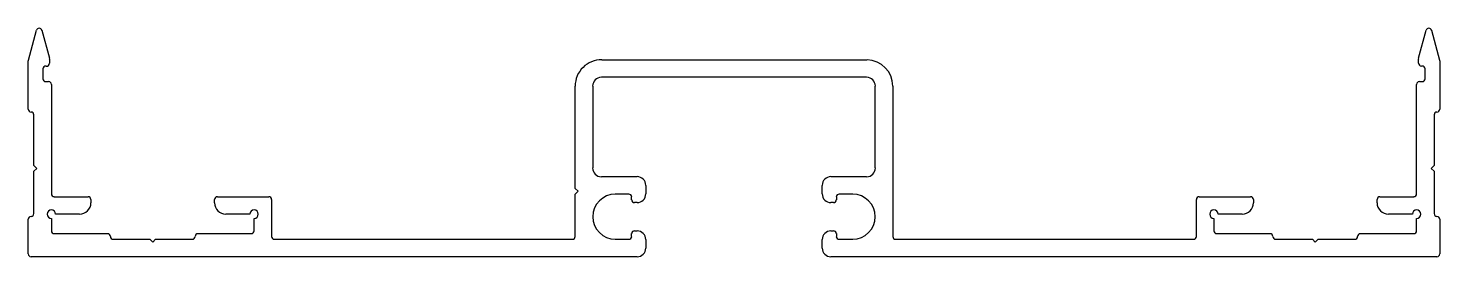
# Model space of a CAD drawing. Extents: x -64 to 64, y 80 to 101.
import ezdxf

# ---------------------------------------------------------------- set-up
doc = ezdxf.new("R2010")
doc.units = 0
doc.layers.get('0').update_dxf_attribs({"linetype": 'CONTINUOUS'})

msp = doc.modelspace()

# ---------------------------------------------------------------- linework, layer by layer
for p, q in [((-63.49, 97.8), (-62.77, 100.49)), ((-62.28, 100.49), (-61.6, 97.97)), ((61.6, 97.97), (62.28, 100.49)), ((62.77, 100.49), (63.49, 97.8)), ((-61.6, 97.9), (-61.6, 97.53)), ((-11.89, 97.83), (11.96, 97.83)), ((61.6, 97.53), (61.6, 97.9)), ((-63.5, 93.39), (-63.5, 97.73)), ((-62.18, 97.02), (-62.18, 96.13)), ((61.93, 97.27), (61.85, 97.27)), ((62.18, 96.13), (62.18, 97.02)), ((63.5, 97.73), (63.5, 93.39)), ((-61.93, 95.88), (-61.67, 95.88)), ((-61.42, 95.62), (-61.42, 85.77)), ((-14.29, 86.25), (-14.29, 95.47)), ((-12.71, 95.47), (-12.71, 88.1)), ((11.93, 96.26), (-11.93, 96.26)), ((12.71, 88.1), (12.71, 95.47)), ((14.29, 95.47), (14.29, 81.93)), ((61.42, 85.77), (61.42, 95.62)), ((61.67, 95.88), (61.93, 95.88)), ((-62.99, 88.31), (-62.99, 92.88)), ((62.99, 92.88), (62.99, 88.31)), ((-62.74, 88.05), (-62.99, 88.31)), ((-62.99, 87.8), (-62.74, 88.05)), ((-62.99, 83.99), (-62.99, 87.8)), ((62.99, 88.31), (62.74, 88.05)), ((62.74, 88.05), (62.99, 87.8)), ((62.99, 87.8), (62.99, 83.99)), ((-11.93, 87.32), (-8.72, 87.32)), ((-7.94, 86.53), (-7.94, 85.77)), ((7.94, 85.77), (7.94, 86.53)), ((8.72, 87.32), (11.93, 87.32)), ((-61.16, 85.51), (-58.12, 85.51)), ((-57.86, 85.26), (-57.86, 84.96)), ((-46.74, 84.96), (-46.74, 85.26)), ((-46.48, 85.51), (-41.86, 85.51)), ((-41.61, 85.26), (-41.61, 81.93)), ((-14.03, 86), (-14.29, 86.25)), ((-14.29, 85.74), (-14.03, 86)), ((-14.29, 81.93), (-14.29, 85.74)), ((-9.46, 85.74), (-10.68, 85.74)), ((-9.21, 85.23), (-9.21, 85.49)), ((9.21, 85.49), (9.21, 85.23)), ((10.68, 85.74), (9.46, 85.74)), ((41.61, 81.93), (41.61, 85.26)), ((41.86, 85.51), (46.48, 85.51)), ((46.74, 85.26), (46.74, 84.96)), ((57.86, 84.96), (57.86, 85.26)), ((58.12, 85.51), (61.16, 85.51)), ((-58.88, 83.94), (-61.04, 83.94)), ((-43.56, 83.94), (-45.72, 83.94)), ((-8.72, 84.98), (-8.95, 84.98)), ((8.95, 84.98), (8.72, 84.98)), ((45.72, 83.94), (43.56, 83.94)), ((61.04, 83.94), (58.88, 83.94)), ((-63.5, 80.36), (-63.5, 83.48)), ((-61.42, 83.56), (-61.42, 82.44)), ((-43.18, 82.44), (-43.18, 83.56)), ((43.18, 83.56), (43.18, 82.44)), ((61.42, 82.44), (61.42, 83.56)), ((63.5, 83.48), (63.5, 80.36)), ((-61.16, 82.19), (-56.36, 82.19)), ((-55.85, 81.68), (-52.55, 81.68)), ((-52.55, 81.68), (-52.3, 81.42)), ((-52.3, 81.42), (-52.04, 81.68)), ((-52.04, 81.68), (-48.74, 81.68)), ((-48.23, 82.19), (-43.43, 82.19)), ((-41.35, 81.68), (-14.54, 81.68)), ((-10.68, 81.68), (-9.46, 81.68)), ((-9.21, 81.93), (-9.21, 82.19)), ((-8.95, 82.44), (-8.72, 82.44)), ((-7.94, 81.65), (-7.94, 80.89)), ((7.94, 80.89), (7.94, 81.65)), ((8.72, 82.44), (8.95, 82.44)), ((9.21, 82.19), (9.21, 81.93)), ((9.46, 81.68), (10.68, 81.68)), ((14.54, 81.68), (41.35, 81.68)), ((43.43, 82.19), (48.23, 82.19)), ((48.74, 81.68), (52.04, 81.68)), ((52.04, 81.68), (52.3, 81.42)), ((52.3, 81.42), (52.55, 81.68)), ((52.55, 81.68), (55.85, 81.68)), ((56.36, 82.19), (61.16, 82.19)), ((-8.72, 80.1), (-63.25, 80.1)), ((63.25, 80.1), (8.72, 80.1))]:
    msp.add_line(p, q)
for centre, radius, start, end in [((-62.52, 100.42), 0.254, 14.5119, 164.5119), ((62.52, 100.42), 0.254, 14.5119, 164.5119), ((-63.25, 97.73), 0.254, 165, 180), ((-61.85, 97.9), 0.254, 0, 15), ((-11.93, 95.47), 2.36, 89.0868, 180), ((11.93, 95.47), 2.36, 360, 89.0868), ((61.85, 97.9), 0.254, 165, 180), ((63.25, 97.73), 0.254, 360, 15), ((-61.93, 97.02), 0.254, 81.4692, 180), ((-61.85, 97.52), 0.254, 261.262, 1.299), ((61.85, 97.53), 0.254, 180, 270), ((61.93, 97.02), 0.254, 0, 90), ((-61.93, 96.13), 0.254, 180, 270), ((-61.67, 95.62), 0.254, 0, 90), ((-11.93, 95.47), 0.787, 90, 180), ((11.93, 95.47), 0.787, 0, 90), ((61.67, 95.62), 0.254, 90, 180), ((61.93, 96.13), 0.254, 270, 0), ((-63.25, 93.39), 0.254, 180, 270), ((-63.25, 92.88), 0.254, 0, 90), ((63.25, 92.88), 0.254, 90, 180), ((63.25, 93.39), 0.254, 270, 0), ((-11.93, 88.1), 0.787, 180, 270), ((11.93, 88.1), 0.787, 270, 0), ((-8.72, 86.53), 0.787, 0, 90), ((8.72, 86.53), 0.787, 90, 180), ((-61.16, 85.77), 0.254, 180, 270), ((-58.12, 85.26), 0.254, 360, 90), ((-46.48, 85.26), 0.254, 90, 180), ((-41.86, 85.26), 0.254, 360, 90), ((-10.68, 83.71), 2.03, 90, 270), ((-9.46, 85.49), 0.254, 360, 90), ((-8.95, 85.23), 0.254, 180, 270), ((-8.72, 85.77), 0.787, 270, 360), ((8.72, 85.77), 0.787, 180, 270), ((8.95, 85.23), 0.254, 270, 0), ((9.46, 85.49), 0.254, 90, 180), ((10.68, 83.71), 2.03, 270, 90), ((41.86, 85.26), 0.254, 90, 180), ((46.48, 85.26), 0.254, 360, 90), ((58.12, 85.26), 0.254, 90, 180), ((61.16, 85.77), 0.254, 270, 360), ((-63.25, 83.99), 0.254, 270, 360), ((-61.42, 83.94), 0.381, 360, 270), ((-58.88, 84.96), 1.02, 270, 0), ((-45.72, 84.96), 1.02, 180, 270), ((-43.18, 83.94), 0.381, 270, 180), ((43.18, 83.94), 0.381, 360, 270), ((45.72, 84.96), 1.02, 270, 0), ((58.88, 84.96), 1.02, 180, 270), ((61.42, 83.94), 0.381, 270, 180), ((63.25, 83.99), 0.254, 180, 270), ((-63.25, 83.48), 0.254, 90, 180), ((63.25, 83.48), 0.254, 360, 90), ((-61.16, 82.44), 0.254, 180, 270), ((-56.36, 81.93), 0.254, 360, 90), ((-55.85, 81.93), 0.254, 180, 270), ((-48.74, 81.93), 0.254, 270, 0), ((-48.23, 81.93), 0.254, 90, 180), ((-43.43, 82.44), 0.254, 270, 360), ((-41.35, 81.93), 0.254, 180, 270), ((-14.54, 81.93), 0.254, 270, 0), ((-9.46, 81.93), 0.254, 270, 360), ((-8.95, 82.19), 0.254, 90, 180), ((-8.72, 81.65), 0.787, 360, 90), ((8.72, 81.65), 0.787, 90, 180), ((8.95, 82.19), 0.254, 360, 90), ((9.46, 81.93), 0.254, 180, 270), ((14.54, 81.93), 0.254, 180, 270), ((41.35, 81.93), 0.254, 270, 0), ((43.43, 82.44), 0.254, 180, 270), ((48.23, 81.93), 0.254, 360, 90), ((48.74, 81.93), 0.254, 180, 270), ((55.85, 81.93), 0.254, 270, 0), ((56.36, 81.93), 0.254, 90, 180), ((61.16, 82.44), 0.254, 270, 360), ((-63.25, 80.36), 0.254, 180, 270), ((-8.72, 80.89), 0.787, 270, 360), ((8.72, 80.89), 0.787, 180, 270), ((63.25, 80.36), 0.254, 270, 0)]:
    msp.add_arc(centre, radius, start, end)

doc.saveas('drawing.dxf')
